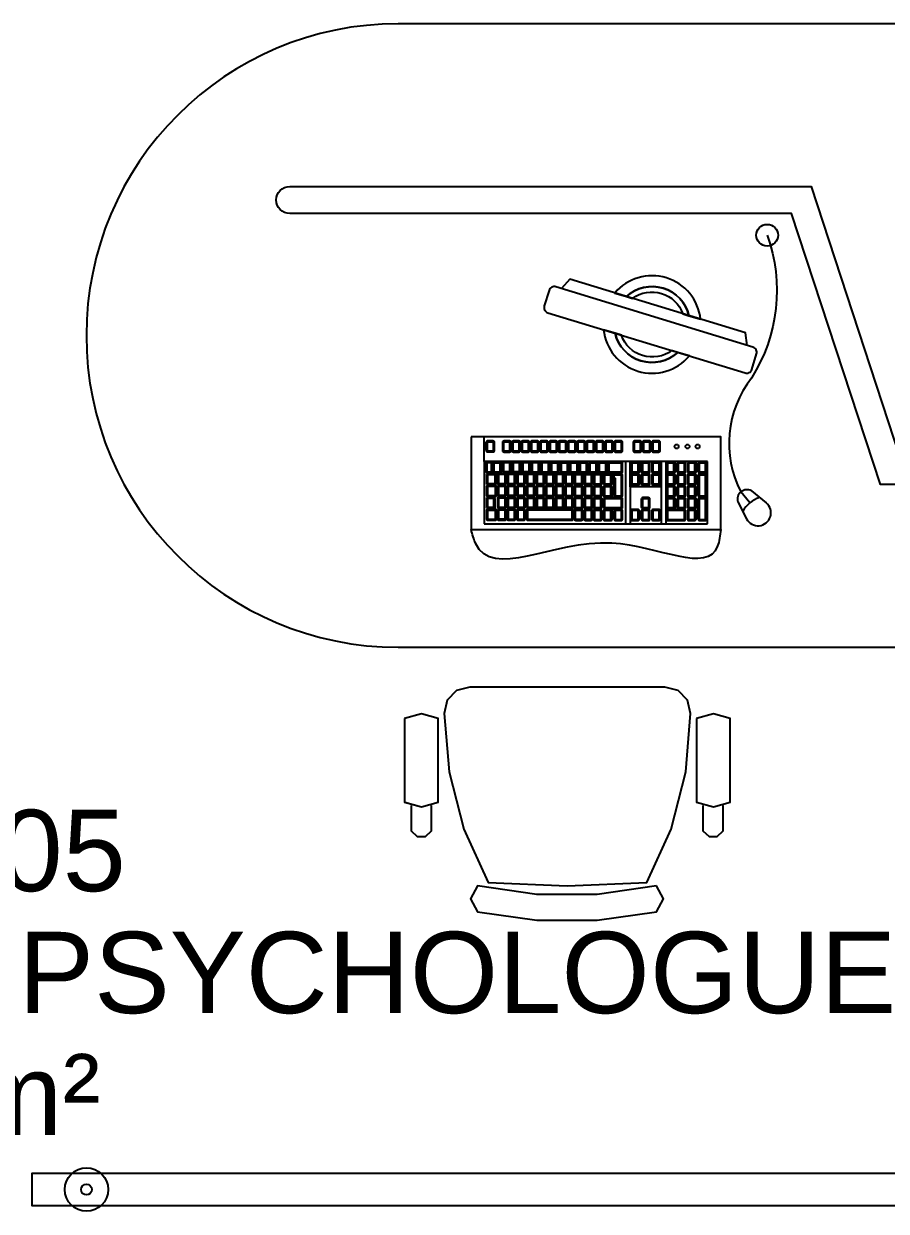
# Model space of a CAD drawing. Header units: metres. Extents: x -8 to 211, y -5 to 120.
# Drawn here: x 171.476 to 173.066, y 103.509 to 105.699 of the extents above; entities that cross this region are included whole.
import ezdxf

# ---------------------------------------------------------------- set-up
doc = ezdxf.new("R2010")
doc.units = ezdxf.units.M
doc.header["$LTSCALE"] = 0.8
doc.header["$MEASUREMENT"] = 0
doc.layers.get('0').update_dxf_attribs({"linetype": 'CONTINUOUS'})
doc.layers.add('A_EQMP', color=142, linetype='CONTINUOUS')
doc.layers.add('A_Etiqu_Local', color=7, linetype='CONTINUOUS')
doc.styles.add('Attribut', font='arial.ttf')

# ---------------------------------------------------------------- blocks, each defined once
blk = doc.blocks.new('FAU-60')
for points in [[(-16.53, -6.34), (-5.55, -4.76), (5.55, -4.76), (16.5, -6.34), (17.76, -3.96), (16.5, -1.58), (5.55, 0), (-5.55, 0), (-16.53, -1.58), (-17.79, -3.96)], [(20.34, -42.37), (22.09, -40.59), (22.66, -38.16), (21.74, -27.35), (19.02, -16.83), (14.55, -6.94), (-0.07, -6.34), (-14.72, -6.94), (-19.19, -16.83), (-21.92, -27.35), (-22.8, -38.16), (-22.23, -40.59), (-20.48, -42.37), (-18.07, -43), (17.93, -43)], [(-23.87, -37.24), (-23.87, -21.76), (-26.99, -20.9), (-30.09, -21.76), (-30.09, -37.24), (-26.99, -38.1)], [(29.94, -37.24), (29.94, -21.76), (26.82, -20.9), (23.72, -21.76), (23.72, -37.24), (26.82, -38.1)]]:
    blk.add_lwpolyline(points, close=True)
for points in [[(-25.07, -21.18), (-25.07, -16.51), (-26.19, -15.45), (-27.71, -15.42), (-28.82, -16.48), (-28.82, -21.16)], [(28.74, -21.18), (28.74, -16.51), (27.62, -15.45), (26.1, -15.42), (24.98, -16.48), (24.98, -21.16)], [(29.91, -21.76), (26.82, -20.9)]]:
    blk.add_lwpolyline(points)
blk = doc.blocks.new('Bur-double')
at = {"linetype": 'Continuous'}
for p, q in [((92.23, -135.47), (80.75, -135.47)), ((80.75, -135.47), (80.75, -176.64)), ((92.23, -176.64), (92.23, -135.47)), ((80.75, -143.16), (92.23, -143.16)), ((80.75, -144), (92.23, -144)), ((80.75, -149.75), (92.23, -149.75)), ((80.75, -150.6), (92.23, -150.6)), ((77.97, -173.3), (77.97, -173.29)), ((80.75, -176.64), (76.18, -176.64)), ((80.75, -176.64), (92.23, -176.64))]:
    blk.add_line(p, q, dxfattribs=at)
for points in [[(115, -192.5), (115, 0), (0, 0), (0, -192.5, 1)], [(30, -212.5), (30, -116.38), (80, -100), (80, -7.5, -1), (85, -7.5), (85, -103.62), (35, -120), (35, -212.5, -1)], [(63.75, -127.32), (60.88, -126.45, 0.414214), (59.63, -127.11), (48.52, -163.45, 0.414214), (49.18, -164.7), (52.05, -165.58, 0.414214), (53.3, -164.91), (64.41, -128.57, 0.414214)], [(53.85, -138.9), (54.5, -136.76, 0.659768), (49.66, -152.58), (50.31, -150.45, -0.572843)], [(53.5, -140.04), (53.85, -138.9, 0.572843), (50.31, -150.45), (50.66, -149.3, -0.507673)], [(57.09, -152.52), (56.43, -154.65, 0.659768), (61.27, -138.83), (60.62, -140.97, -0.572843)], [(57.44, -151.37), (57.09, -152.52, 0.572843), (60.62, -140.97), (60.27, -142.11, -0.507673)]]:
    blk.add_lwpolyline(points, format="xyb", close=True)
blk.add_lwpolyline([(39, -124.49, -0.230319), (65.35, -127.37, 0.292656), (86.33, -129.33)], format="xyb")
for points in [[(86.16, -127.38), (88.37, -124.67)], [(59.31, -128.15), (57.03, -128.49), (47.13, -160.85), (48.83, -162.41)], [(88.35, -127.68), (86.33, -129.33)], [(88.2, -129.89), (91.3, -128.28)]]:
    blk.add_lwpolyline(points)
for points in [[(76.18, -179.06), (93.28, -179.06), (93.28, -133.06), (76.18, -133.06)], [(80.75, -144), (85.38, -144), (85.38, -149.75), (80.75, -149.75)]]:
    blk.add_lwpolyline(points, close=True, dxfattribs=at)
for points in [[(81.12, -137.26), (82.58, -137.26, 0.414214), (82.88, -136.96), (82.88, -135.95, 0.414214), (82.58, -135.65), (81.12, -135.65, 0.414214), (80.82, -135.95), (80.82, -136.96, 0.414214)], [(83.31, -137.26), (86.96, -137.26, 0.414214), (87.25, -136.96), (87.25, -135.95, 0.414214), (86.96, -135.65), (83.31, -135.65, 0.414214), (83.01, -135.95), (83.01, -136.96, 0.414214)], [(87.69, -137.26), (91.34, -137.26, 0.414214), (91.63, -136.96), (91.63, -135.95, 0.414214), (91.34, -135.65), (87.69, -135.65, 0.414214), (87.39, -135.95), (87.39, -136.96, 0.414214)], [(81.12, -139.2), (82.58, -139.2, 0.414214), (82.88, -138.9), (82.88, -137.88, 0.414214), (82.58, -137.58), (81.12, -137.58, 0.414214), (80.82, -137.88), (80.82, -138.9, 0.414214)], [(81.12, -137.05), (82.58, -137.05, 0.414214), (82.66, -136.96), (82.66, -135.95, 0.414214), (82.58, -135.87), (81.12, -135.87, 0.414214), (81.04, -135.95), (81.04, -136.96, 0.414214)], [(81.12, -138.98), (82.58, -138.98, 0.414214), (82.66, -138.9), (82.66, -137.88, 0.414214), (82.58, -137.8), (81.12, -137.8, 0.414214), (81.04, -137.88), (81.04, -138.9, 0.414214)], [(83.31, -139.2), (84.77, -139.2, 0.414214), (85.07, -138.9), (85.07, -137.88, 0.414214), (84.77, -137.58), (83.31, -137.58, 0.414214), (83.01, -137.88), (83.01, -138.9, 0.414214)], [(83.31, -137.05), (86.96, -137.05, 0.414214), (87.04, -136.96), (87.04, -135.95, 0.414214), (86.96, -135.87), (83.31, -135.87, 0.414214), (83.23, -135.95), (83.23, -136.96, 0.414214)], [(83.31, -138.98), (84.77, -138.98, 0.414214), (84.85, -138.9), (84.85, -137.88, 0.414214), (84.77, -137.8), (83.31, -137.8, 0.414214), (83.23, -137.88), (83.23, -138.9, 0.414214)], [(85.5, -139.2), (86.96, -139.2, 0.414214), (87.25, -138.9), (87.25, -137.88, 0.414214), (86.96, -137.58), (85.5, -137.58, 0.414214), (85.2, -137.88), (85.2, -138.9, 0.414214)], [(85.5, -138.98), (86.96, -138.98, 0.414214), (87.04, -138.9), (87.04, -137.88, 0.414214), (86.96, -137.8), (85.5, -137.8, 0.414214), (85.42, -137.88), (85.42, -138.9, 0.414214)], [(87.69, -139.2), (89.15, -139.2, 0.414214), (89.44, -138.9), (89.44, -137.88, 0.414214), (89.15, -137.58), (87.69, -137.58, 0.414214), (87.39, -137.88), (87.39, -138.9, 0.414214)], [(87.69, -137.05), (91.34, -137.05, 0.414214), (91.42, -136.96), (91.42, -135.95, 0.414214), (91.34, -135.87), (87.69, -135.87, 0.414214), (87.61, -135.95), (87.61, -136.96, 0.414214)], [(87.69, -138.98), (89.15, -138.98, 0.414214), (89.23, -138.9), (89.23, -137.88, 0.414214), (89.15, -137.8), (87.69, -137.8, 0.414214), (87.61, -137.88), (87.61, -138.9, 0.414214)], [(89.88, -139.2), (91.34, -139.2, 0.414214), (91.63, -138.9), (91.63, -137.88, 0.414214), (91.34, -137.58), (89.88, -137.58, 0.414214), (89.58, -137.88), (89.58, -138.9, 0.414214)], [(89.88, -138.98), (91.34, -138.98, 0.414214), (91.42, -138.9), (91.42, -137.88, 0.414214), (91.34, -137.8), (89.88, -137.8, 0.414214), (89.8, -137.88), (89.8, -138.9, 0.414214)], [(81.12, -141.13), (82.58, -141.13, 0.414214), (82.88, -140.83), (82.88, -139.82, 0.414214), (82.58, -139.52), (81.12, -139.52, 0.414214), (80.82, -139.82), (80.82, -140.83, 0.414214)], [(81.12, -140.91), (82.58, -140.91, 0.414214), (82.66, -140.83), (82.66, -139.82, 0.414214), (82.58, -139.74), (81.12, -139.74, 0.414214), (81.04, -139.82), (81.04, -140.83, 0.414214)], [(83.31, -141.13), (84.77, -141.13, 0.414214), (85.07, -140.83), (85.07, -139.82, 0.414214), (84.77, -139.52), (83.31, -139.52, 0.414214), (83.01, -139.82), (83.01, -140.83, 0.414214)], [(83.31, -140.91), (84.77, -140.91, 0.414214), (84.85, -140.83), (84.85, -139.82, 0.414214), (84.77, -139.74), (83.31, -139.74, 0.414214), (83.23, -139.82), (83.23, -140.83, 0.414214)], [(85.5, -141.13), (86.96, -141.13, 0.414214), (87.25, -140.83), (87.25, -139.82, 0.414214), (86.96, -139.52), (85.5, -139.52, 0.414214), (85.2, -139.82), (85.2, -140.83, 0.414214)], [(85.5, -140.91), (86.96, -140.91, 0.414214), (87.04, -140.83), (87.04, -139.82, 0.414214), (86.96, -139.74), (85.5, -139.74, 0.414214), (85.42, -139.82), (85.42, -140.83, 0.414214)], [(87.69, -141.13), (89.15, -141.13, 0.414214), (89.44, -140.83), (89.44, -139.82, 0.414214), (89.15, -139.52), (87.69, -139.52, 0.414214), (87.39, -139.82), (87.39, -140.83, 0.414214)], [(87.69, -140.91), (89.15, -140.91, 0.414214), (89.23, -140.83), (89.23, -139.82, 0.414214), (89.15, -139.74), (87.69, -139.74, 0.414214), (87.61, -139.82), (87.61, -140.83, 0.414214)], [(89.88, -143.06), (91.34, -143.06, 0.414214), (91.63, -142.77), (91.63, -139.82, 0.414214), (91.34, -139.52), (89.88, -139.52, 0.414214), (89.58, -139.82), (89.58, -142.77, 0.414214)], [(89.88, -142.85), (91.34, -142.85, 0.414214), (91.42, -142.77), (91.42, -139.82, 0.414214), (91.34, -139.74), (89.88, -139.74, 0.414214), (89.8, -139.82), (89.8, -142.77, 0.414214)], [(81.12, -143.06), (82.58, -143.06, 0.414214), (82.88, -142.77), (82.88, -141.75, 0.414214), (82.58, -141.45), (81.12, -141.45, 0.414214), (80.82, -141.75), (80.82, -142.77, 0.414214)], [(81.12, -142.85), (82.58, -142.85, 0.414214), (82.66, -142.77), (82.66, -141.75, 0.414214), (82.58, -141.67), (81.12, -141.67, 0.414214), (81.04, -141.75), (81.04, -142.77, 0.414214)], [(83.31, -143.06), (84.77, -143.06, 0.414214), (85.07, -142.77), (85.07, -141.75, 0.414214), (84.77, -141.45), (83.31, -141.45, 0.414214), (83.01, -141.75), (83.01, -142.77, 0.414214)], [(83.31, -142.85), (84.77, -142.85, 0.414214), (84.85, -142.77), (84.85, -141.75, 0.414214), (84.77, -141.67), (83.31, -141.67, 0.414214), (83.23, -141.75), (83.23, -142.77, 0.414214)], [(85.5, -143.06), (86.96, -143.06, 0.414214), (87.25, -142.77), (87.25, -141.75, 0.414214), (86.96, -141.45), (85.5, -141.45, 0.414214), (85.2, -141.75), (85.2, -142.77, 0.414214)], [(85.5, -142.85), (86.96, -142.85, 0.414214), (87.04, -142.77), (87.04, -141.75, 0.414214), (86.96, -141.67), (85.5, -141.67, 0.414214), (85.42, -141.75), (85.42, -142.77, 0.414214)], [(87.69, -143.06), (89.15, -143.06, 0.414214), (89.44, -142.77), (89.44, -141.75, 0.414214), (89.15, -141.45), (87.69, -141.45, 0.414214), (87.39, -141.75), (87.39, -142.77, 0.414214)], [(87.69, -142.85), (89.15, -142.85, 0.414214), (89.23, -142.77), (89.23, -141.75, 0.414214), (89.15, -141.67), (87.69, -141.67, 0.414214), (87.61, -141.75), (87.61, -142.77, 0.414214)], [(77.24, -145.8), (78.7, -145.8, 0.414214), (78.99, -145.5), (78.99, -144.48, 0.414214), (78.7, -144.19), (77.24, -144.19, 0.414214), (76.94, -144.48), (76.94, -145.5, 0.414214)], [(77.24, -145.58), (78.7, -145.58, 0.414214), (78.78, -145.5), (78.78, -144.48, 0.414214), (78.7, -144.4), (77.24, -144.4, 0.414214), (77.16, -144.48), (77.16, -145.5, 0.414214)], [(81.12, -145.77), (82.58, -145.77, 0.414214), (82.88, -145.47), (82.88, -144.46, 0.414214), (82.58, -144.16), (81.12, -144.16, 0.414214), (80.82, -144.46), (80.82, -145.47, 0.414214)], [(81.12, -145.55), (82.58, -145.55, 0.414214), (82.66, -145.47), (82.66, -144.46, 0.414214), (82.58, -144.38), (81.12, -144.38, 0.414214), (81.04, -144.46), (81.04, -145.47, 0.414214)], [(83.31, -145.77), (84.77, -145.77, 0.414214), (85.07, -145.47), (85.07, -144.46, 0.414214), (84.77, -144.16), (83.31, -144.16, 0.414214), (83.01, -144.46), (83.01, -145.47, 0.414214)], [(83.31, -145.55), (84.77, -145.55, 0.414214), (84.85, -145.47), (84.85, -144.46, 0.414214), (84.77, -144.38), (83.31, -144.38, 0.414214), (83.23, -144.46), (83.23, -145.47, 0.414214)], [(89.88, -145.77), (91.34, -145.77, 0.414214), (91.63, -145.47), (91.63, -144.46, 0.414214), (91.34, -144.16), (89.88, -144.16, 0.414214), (89.58, -144.46), (89.58, -145.47, 0.414214)], [(89.88, -145.55), (91.34, -145.55, 0.414214), (91.42, -145.47), (91.42, -144.46, 0.414214), (91.34, -144.38), (89.88, -144.38, 0.414214), (89.8, -144.46), (89.8, -145.47, 0.414214)], [(77.24, -147.51), (78.7, -147.51, 0.414214), (78.99, -147.21), (78.99, -146.2, 0.414214), (78.7, -145.9), (77.24, -145.9, 0.414214), (76.94, -146.2), (76.94, -147.21, 0.414214)], [(77.24, -147.29), (78.7, -147.29, 0.414214), (78.78, -147.21), (78.78, -146.2, 0.414214), (78.7, -146.12), (77.24, -146.12, 0.414214), (77.16, -146.2), (77.16, -147.21, 0.414214)], [(81.12, -147.71), (82.58, -147.71, 0.414214), (82.88, -147.41), (82.88, -146.39, 0.414214), (82.58, -146.09), (81.12, -146.09, 0.414214), (80.82, -146.39), (80.82, -147.41, 0.414214)], [(81.12, -147.49), (82.58, -147.49, 0.414214), (82.66, -147.41), (82.66, -146.39, 0.414214), (82.58, -146.31), (81.12, -146.31, 0.414214), (81.04, -146.39), (81.04, -147.41, 0.414214)], [(83.31, -147.71), (84.77, -147.71, 0.414214), (85.07, -147.41), (85.07, -146.39, 0.414214), (84.77, -146.09), (83.31, -146.09, 0.414214), (83.01, -146.39), (83.01, -147.41, 0.414214)], [(83.31, -147.49), (84.77, -147.49, 0.414214), (84.85, -147.41), (84.85, -146.39, 0.414214), (84.77, -146.31), (83.31, -146.31, 0.414214), (83.23, -146.39), (83.23, -147.41, 0.414214)], [(87.69, -147.7), (89.15, -147.7, 0.414214), (89.44, -147.41), (89.44, -146.39, 0.414214), (89.15, -146.09), (87.69, -146.09, 0.414214), (87.39, -146.39), (87.39, -147.41, 0.414214)], [(87.69, -147.49), (89.15, -147.49, 0.414214), (89.23, -147.41), (89.23, -146.39, 0.414214), (89.15, -146.31), (87.69, -146.31, 0.414214), (87.61, -146.39), (87.61, -147.41, 0.414214)], [(89.88, -147.7), (91.34, -147.7, 0.414214), (91.63, -147.41), (91.63, -146.39, 0.414214), (91.34, -146.09), (89.88, -146.09, 0.414214), (89.58, -146.39), (89.58, -147.41, 0.414214)], [(89.88, -147.49), (91.34, -147.49, 0.414214), (91.42, -147.41), (91.42, -146.39, 0.414214), (91.34, -146.31), (89.88, -146.31, 0.414214), (89.8, -146.39), (89.8, -147.41, 0.414214)], [(77.24, -149.22), (78.7, -149.22, 0.414214), (78.99, -148.93), (78.99, -147.91, 0.414214), (78.7, -147.61), (77.24, -147.61, 0.414214), (76.94, -147.91), (76.94, -148.93, 0.414214)], [(77.24, -149.22), (78.7, -149.22, 0.414214), (78.99, -148.93), (78.99, -147.91, 0.414214), (78.7, -147.61), (77.24, -147.61, 0.414214), (76.94, -147.91), (76.94, -148.93, 0.414214)], [(77.24, -149.22), (78.7, -149.22, 0.414214), (78.99, -148.93), (78.99, -147.91, 0.414214), (78.7, -147.61), (77.24, -147.61, 0.414214), (76.94, -147.91), (76.94, -148.93, 0.414214)], [(77.24, -149.22), (78.7, -149.22, 0.414214), (78.99, -148.93), (78.99, -147.91, 0.414214), (78.7, -147.61), (77.24, -147.61, 0.414214), (76.94, -147.91), (76.94, -148.93, 0.414214)], [(77.24, -149.01), (78.7, -149.01, 0.414214), (78.78, -148.93), (78.78, -147.91, 0.414214), (78.7, -147.83), (77.24, -147.83, 0.414214), (77.16, -147.91), (77.16, -148.93, 0.414214)], [(77.24, -149.01), (78.7, -149.01, 0.414214), (78.78, -148.93), (78.78, -147.91, 0.414214), (78.7, -147.83), (77.24, -147.83, 0.414214), (77.16, -147.91), (77.16, -148.93, 0.414214)], [(77.24, -149.01), (78.7, -149.01, 0.414214), (78.78, -148.93), (78.78, -147.91, 0.414214), (78.7, -147.83), (77.24, -147.83, 0.414214), (77.16, -147.91), (77.16, -148.93, 0.414214)], [(77.24, -149.01), (78.7, -149.01, 0.414214), (78.78, -148.93), (78.78, -147.91, 0.414214), (78.7, -147.83), (77.24, -147.83, 0.414214), (77.16, -147.91), (77.16, -148.93, 0.414214)], [(81.12, -149.64), (82.58, -149.64, 0.414214), (82.88, -149.34), (82.88, -148.33, 0.414214), (82.58, -148.03), (81.12, -148.03, 0.414214), (80.82, -148.33), (80.82, -149.34, 0.414214)], [(81.12, -149.42), (82.58, -149.42, 0.414214), (82.66, -149.34), (82.66, -148.33, 0.414214), (82.58, -148.24), (81.12, -148.24, 0.414214), (81.04, -148.33), (81.04, -149.34, 0.414214)], [(83.31, -149.64), (84.77, -149.64, 0.414214), (85.07, -149.34), (85.07, -148.33, 0.414214), (84.77, -148.03), (83.31, -148.03, 0.414214), (83.01, -148.33), (83.01, -149.34, 0.414214)], [(83.31, -149.42), (84.77, -149.42, 0.414214), (84.85, -149.34), (84.85, -148.33, 0.414214), (84.77, -148.24), (83.31, -148.24, 0.414214), (83.23, -148.33), (83.23, -149.34, 0.414214)], [(89.88, -149.64), (91.34, -149.64, 0.414214), (91.63, -149.34), (91.63, -148.33, 0.414214), (91.34, -148.03), (89.88, -148.03, 0.414214), (89.58, -148.33), (89.58, -149.34, 0.414214)], [(89.88, -149.42), (91.34, -149.42, 0.414214), (91.42, -149.34), (91.42, -148.33, 0.414214), (91.34, -148.24), (89.88, -148.24, 0.414214), (89.8, -148.33), (89.8, -149.34, 0.414214)], [(77.24, -152.74), (78.7, -152.74, 0.414214), (78.99, -152.44), (78.99, -151.42, 0.414214), (78.7, -151.13), (77.24, -151.13, 0.414214), (76.94, -151.42), (76.94, -152.44, 0.414214)], [(77.24, -154.45), (78.7, -154.45, 0.414214), (78.99, -154.15), (78.99, -153.14, 0.414214), (78.7, -152.84), (77.24, -152.84, 0.414214), (76.94, -153.14), (76.94, -154.15, 0.414214)], [(77.24, -152.52), (78.7, -152.52, 0.414214), (78.78, -152.44), (78.78, -151.42, 0.414214), (78.7, -151.34), (77.24, -151.34, 0.414214), (77.16, -151.42), (77.16, -152.44, 0.414214)], [(77.24, -154.23), (78.7, -154.23, 0.414214), (78.78, -154.15), (78.78, -153.14, 0.414214), (78.7, -153.05), (77.24, -153.05, 0.414214), (77.16, -153.14), (77.16, -154.15, 0.414214)], [(81.12, -153.86), (82.58, -153.86, 0.414214), (82.88, -153.57), (82.88, -151.42, 0.414214), (82.58, -151.13), (81.12, -151.13, 0.414214), (80.82, -151.42), (80.82, -153.57, 0.414214)], [(81.12, -153.65), (82.58, -153.65, 0.414214), (82.66, -153.57), (82.66, -151.42, 0.414214), (82.58, -151.34), (81.12, -151.34, 0.414214), (81.04, -151.42), (81.04, -153.57, 0.414214)], [(83.31, -152.95), (84.01, -152.95), (84.01, -152.74), (86.96, -152.74, 0.414214), (87.25, -152.44), (87.25, -151.42, 0.414214), (86.96, -151.13), (83.31, -151.13, 0.414214), (83.01, -151.42), (83.01, -152.66, 0.414214)], [(83.31, -154.67), (84.77, -154.67, 0.414214), (85.07, -154.37), (85.07, -153.36, 0.414214), (84.77, -153.06), (83.31, -153.06, 0.414214), (83.01, -153.36), (83.01, -154.37, 0.414214)], [(83.31, -152.74), (83.79, -152.74), (83.79, -152.52), (86.96, -152.52, 0.414214), (87.04, -152.44), (87.04, -151.42, 0.414214), (86.96, -151.34), (83.31, -151.34, 0.414214), (83.23, -151.42), (83.23, -152.66, 0.414214)], [(83.31, -154.46), (84.77, -154.46, 0.414214), (84.85, -154.37), (84.85, -153.36, 0.414214), (84.77, -153.28), (83.31, -153.28, 0.414214), (83.23, -153.36), (83.23, -154.37, 0.414214)], [(85.5, -154.67), (86.96, -154.67, 0.414214), (87.25, -154.37), (87.25, -153.36, 0.414214), (86.96, -153.06), (85.5, -153.06, 0.414214), (85.2, -153.36), (85.2, -154.37, 0.414214)], [(85.5, -154.46), (86.96, -154.46, 0.414214), (87.04, -154.37), (87.04, -153.36, 0.414214), (86.96, -153.28), (85.5, -153.28, 0.414214), (85.42, -153.36), (85.42, -154.37, 0.414214)], [(87.69, -154.67), (89.15, -154.67, 0.414214), (89.44, -154.37), (89.44, -151.42, 0.414214), (89.15, -151.13), (87.69, -151.13, 0.414214), (87.39, -151.42), (87.39, -154.37, 0.414214)], [(87.69, -154.46), (89.15, -154.46, 0.414214), (89.23, -154.37), (89.23, -151.42, 0.414214), (89.15, -151.34), (87.69, -151.34, 0.414214), (87.61, -151.42), (87.61, -154.37, 0.414214)], [(89.88, -152.74), (91.34, -152.74, 0.414214), (91.63, -152.44), (91.63, -151.42, 0.414214), (91.34, -151.13), (89.88, -151.13, 0.414214), (89.58, -151.42), (89.58, -152.44, 0.414214)], [(89.88, -154.67), (91.34, -154.67, 0.414214), (91.63, -154.37), (91.63, -153.36, 0.414214), (91.34, -153.06), (89.88, -153.06, 0.414214), (89.58, -153.36), (89.58, -154.37, 0.414214)], [(89.88, -152.52), (91.34, -152.52, 0.414214), (91.42, -152.44), (91.42, -151.42, 0.414214), (91.34, -151.34), (89.88, -151.34, 0.414214), (89.8, -151.42), (89.8, -152.44, 0.414214)], [(89.88, -154.46), (91.34, -154.46, 0.414214), (91.42, -154.37), (91.42, -153.36, 0.414214), (91.34, -153.28), (89.88, -153.28, 0.414214), (89.8, -153.36), (89.8, -154.37, 0.414214)], [(77.24, -156.16), (78.7, -156.16, 0.414214), (78.99, -155.87), (78.99, -154.85, 0.414214), (78.7, -154.55), (77.24, -154.55, 0.414214), (76.94, -154.85), (76.94, -155.87, 0.414214)], [(77.24, -156.16), (78.7, -156.16, 0.414214), (78.99, -155.87), (78.99, -154.85, 0.414214), (78.7, -154.55), (77.24, -154.55, 0.414214), (76.94, -154.85), (76.94, -155.87, 0.414214)], [(77.24, -156.16), (78.7, -156.16, 0.414214), (78.99, -155.87), (78.99, -154.85, 0.414214), (78.7, -154.55), (77.24, -154.55, 0.414214), (76.94, -154.85), (76.94, -155.87, 0.414214)], [(77.24, -156.16), (78.7, -156.16, 0.414214), (78.99, -155.87), (78.99, -154.85, 0.414214), (78.7, -154.55), (77.24, -154.55, 0.414214), (76.94, -154.85), (76.94, -155.87, 0.414214)], [(77.24, -155.95), (78.7, -155.95, 0.414214), (78.78, -155.87), (78.78, -154.85, 0.414214), (78.7, -154.77), (77.24, -154.77, 0.414214), (77.16, -154.85), (77.16, -155.87, 0.414214)], [(77.24, -155.95), (78.7, -155.95, 0.414214), (78.78, -155.87), (78.78, -154.85, 0.414214), (78.7, -154.77), (77.24, -154.77, 0.414214), (77.16, -154.85), (77.16, -155.87, 0.414214)], [(77.24, -155.95), (78.7, -155.95, 0.414214), (78.78, -155.87), (78.78, -154.85, 0.414214), (78.7, -154.77), (77.24, -154.77, 0.414214), (77.16, -154.85), (77.16, -155.87, 0.414214)], [(77.24, -155.95), (78.7, -155.95, 0.414214), (78.78, -155.87), (78.78, -154.85, 0.414214), (78.7, -154.77), (77.24, -154.77, 0.414214), (77.16, -154.85), (77.16, -155.87, 0.414214)], [(81.12, -155.65), (82.58, -155.65, 0.414214), (82.88, -155.35), (82.88, -154.33, 0.414214), (82.58, -154.03), (81.12, -154.03, 0.414214), (80.82, -154.33), (80.82, -155.35, 0.414214)], [(81.12, -155.43), (82.58, -155.43, 0.414214), (82.66, -155.35), (82.66, -154.33, 0.414214), (82.58, -154.25), (81.12, -154.25, 0.414214), (81.04, -154.33), (81.04, -155.35, 0.414214)], [(83.29, -156.54), (84.75, -156.54, 0.414214), (85.04, -156.24), (85.04, -155.22, 0.414214), (84.75, -154.93), (83.29, -154.93, 0.414214), (82.99, -155.22), (82.99, -156.24, 0.414214)], [(83.29, -156.32), (84.75, -156.32, 0.414214), (84.83, -156.24), (84.83, -155.22, 0.414214), (84.75, -155.14), (83.29, -155.14, 0.414214), (83.21, -155.22), (83.21, -156.24, 0.414214)], [(85.48, -156.54), (86.94, -156.54, 0.414214), (87.23, -156.24), (87.23, -155.22, 0.414214), (86.94, -154.93), (85.48, -154.93, 0.414214), (85.18, -155.22), (85.18, -156.24, 0.414214)], [(85.48, -156.32), (86.94, -156.32, 0.414214), (87.02, -156.24), (87.02, -155.22, 0.414214), (86.94, -155.14), (85.48, -155.14, 0.414214), (85.4, -155.22), (85.4, -156.24, 0.414214)], [(87.67, -156.54), (89.13, -156.54, 0.414214), (89.42, -156.24), (89.42, -155.22, 0.414214), (89.13, -154.93), (87.67, -154.93, 0.414214), (87.37, -155.22), (87.37, -156.24, 0.414214)], [(87.67, -156.32), (89.13, -156.32, 0.414214), (89.21, -156.24), (89.21, -155.22, 0.414214), (89.13, -155.14), (87.67, -155.14, 0.414214), (87.59, -155.22), (87.59, -156.24, 0.414214)], [(89.86, -156.54), (91.32, -156.54, 0.414214), (91.61, -156.24), (91.61, -155.22, 0.414214), (91.32, -154.93), (89.86, -154.93, 0.414214), (89.56, -155.22), (89.56, -156.24, 0.414214)], [(89.86, -156.32), (91.32, -156.32, 0.414214), (91.4, -156.24), (91.4, -155.22, 0.414214), (91.32, -155.14), (89.86, -155.14, 0.414214), (89.78, -155.22), (89.78, -156.24, 0.414214)], [(77.24, -157.88), (78.7, -157.88, 0.414214), (78.99, -157.58), (78.99, -156.56, 0.414214), (78.7, -156.26), (77.24, -156.26, 0.414214), (76.94, -156.56), (76.94, -157.58, 0.414214)], [(77.24, -157.66), (78.7, -157.66, 0.414214), (78.78, -157.58), (78.78, -156.56, 0.414214), (78.7, -156.48), (77.24, -156.48, 0.414214), (77.16, -156.56), (77.16, -157.58, 0.414214)], [(81.11, -157.4), (82.57, -157.4, 0.414214), (82.86, -157.1), (82.86, -156.09, 0.414214), (82.57, -155.79), (81.11, -155.79, 0.414214), (80.81, -156.09), (80.81, -157.1, 0.414214)], [(81.11, -159.18), (82.57, -159.18, 0.414214), (82.86, -158.89), (82.86, -157.87, 0.414214), (82.57, -157.57), (81.11, -157.57, 0.414214), (80.81, -157.87), (80.81, -158.89, 0.414214)], [(81.11, -157.18), (82.57, -157.18, 0.414214), (82.65, -157.1), (82.65, -156.09, 0.414214), (82.57, -156.01), (81.11, -156.01, 0.414214), (81.03, -156.09), (81.03, -157.1, 0.414214)], [(83.27, -158.28), (84.72, -158.28, 0.414214), (85.02, -157.98), (85.02, -156.96, 0.414214), (84.72, -156.67), (83.27, -156.67, 0.414214), (82.97, -156.96), (82.97, -157.98, 0.414214)], [(83.27, -158.06), (84.72, -158.06, 0.414214), (84.8, -157.98), (84.8, -156.96, 0.414214), (84.72, -156.88), (83.27, -156.88, 0.414214), (83.18, -156.96), (83.18, -157.98, 0.414214)], [(85.46, -158.28), (86.91, -158.28, 0.414214), (87.21, -157.98), (87.21, -156.96, 0.414214), (86.91, -156.67), (85.46, -156.67, 0.414214), (85.16, -156.96), (85.16, -157.98, 0.414214)], [(85.46, -158.06), (86.91, -158.06, 0.414214), (86.99, -157.98), (86.99, -156.96, 0.414214), (86.91, -156.88), (85.46, -156.88, 0.414214), (85.37, -156.96), (85.37, -157.98, 0.414214)], [(87.64, -158.28), (89.1, -158.28, 0.414214), (89.4, -157.98), (89.4, -156.96, 0.414214), (89.1, -156.67), (87.64, -156.67, 0.414214), (87.35, -156.96), (87.35, -157.98, 0.414214)], [(87.64, -158.06), (89.1, -158.06, 0.414214), (89.18, -157.98), (89.18, -156.96, 0.414214), (89.1, -156.88), (87.64, -156.88, 0.414214), (87.56, -156.96), (87.56, -157.98, 0.414214)], [(89.83, -158.28), (91.29, -158.28, 0.414214), (91.59, -157.98), (91.59, -156.96, 0.414214), (91.29, -156.67), (89.83, -156.67, 0.414214), (89.54, -156.96), (89.54, -157.98, 0.414214)], [(89.83, -158.06), (91.29, -158.06, 0.414214), (91.37, -157.98), (91.37, -156.96, 0.414214), (91.29, -156.88), (89.83, -156.88, 0.414214), (89.75, -156.96), (89.75, -157.98, 0.414214)], [(77.24, -159.59), (78.7, -159.59, 0.414214), (78.99, -159.29), (78.99, -158.27, 0.414214), (78.7, -157.98), (77.24, -157.98, 0.414214), (76.94, -158.27), (76.94, -159.29, 0.414214)], [(77.24, -161.3), (78.7, -161.3, 0.414214), (78.99, -161.01), (78.99, -159.99, 0.414214), (78.7, -159.69), (77.24, -159.69, 0.414214), (76.94, -159.99), (76.94, -161.01, 0.414214)], [(77.24, -159.37), (78.7, -159.37, 0.414214), (78.78, -159.29), (78.78, -158.27, 0.414214), (78.7, -158.19), (77.24, -158.19, 0.414214), (77.16, -158.27), (77.16, -159.29, 0.414214)], [(81.1, -160.94), (82.56, -160.94, 0.414214), (82.85, -160.64), (82.85, -159.62, 0.414214), (82.56, -159.33), (81.1, -159.33, 0.414214), (80.8, -159.62), (80.8, -160.64, 0.414214)], [(81.1, -160.72), (82.56, -160.72, 0.414214), (82.64, -160.64), (82.64, -159.62, 0.414214), (82.56, -159.54), (81.1, -159.54, 0.414214), (81.02, -159.62), (81.02, -160.64, 0.414214)], [(81.11, -158.97), (82.57, -158.97, 0.414214), (82.65, -158.89), (82.65, -157.87, 0.414214), (82.57, -157.79), (81.11, -157.79, 0.414214), (81.03, -157.87), (81.03, -158.89, 0.414214)], [(83.28, -160.08), (84.73, -160.08, 0.414214), (85.03, -159.78), (85.03, -158.76, 0.414214), (84.73, -158.46), (83.28, -158.46, 0.414214), (82.98, -158.76), (82.98, -159.78, 0.414214)], [(83.28, -159.86), (84.73, -159.86, 0.414214), (84.82, -159.78), (84.82, -158.76, 0.414214), (84.73, -158.68), (83.28, -158.68, 0.414214), (83.2, -158.76), (83.2, -159.78, 0.414214)], [(85.47, -160.08), (86.92, -160.08, 0.414214), (87.22, -159.78), (87.22, -158.76, 0.414214), (86.92, -158.46), (85.47, -158.46, 0.414214), (85.17, -158.76), (85.17, -159.78, 0.414214)], [(85.47, -159.86), (86.92, -159.86, 0.414214), (87.01, -159.78), (87.01, -158.76, 0.414214), (86.92, -158.68), (85.47, -158.68, 0.414214), (85.39, -158.76), (85.39, -159.78, 0.414214)], [(87.66, -160.08), (89.11, -160.08, 0.414214), (89.41, -159.78), (89.41, -158.76, 0.414214), (89.11, -158.46), (87.66, -158.46, 0.414214), (87.36, -158.76), (87.36, -159.78, 0.414214)], [(87.66, -159.86), (89.11, -159.86, 0.414214), (89.2, -159.78), (89.2, -158.76, 0.414214), (89.11, -158.68), (87.66, -158.68, 0.414214), (87.58, -158.76), (87.58, -159.78, 0.414214)], [(89.85, -160.08), (91.3, -160.08, 0.414214), (91.6, -159.78), (91.6, -158.76, 0.414214), (91.3, -158.46), (89.85, -158.46, 0.414214), (89.55, -158.76), (89.55, -159.78, 0.414214)], [(89.85, -159.86), (91.3, -159.86, 0.414214), (91.38, -159.78), (91.38, -158.76, 0.414214), (91.3, -158.68), (89.85, -158.68, 0.414214), (89.77, -158.76), (89.77, -159.78, 0.414214)], [(77.24, -163.02), (78.7, -163.02, 0.414214), (78.99, -162.72), (78.99, -161.7, 0.414214), (78.7, -161.4), (77.24, -161.4, 0.414214), (76.94, -161.7), (76.94, -162.72, 0.414214)], [(77.24, -161.09), (78.7, -161.09, 0.414214), (78.78, -161.01), (78.78, -159.99, 0.414214), (78.7, -159.91), (77.24, -159.91, 0.414214), (77.16, -159.99), (77.16, -161.01, 0.414214)], [(77.24, -162.8), (78.7, -162.8, 0.414214), (78.78, -162.72), (78.78, -161.7, 0.414214), (78.7, -161.62), (77.24, -161.62, 0.414214), (77.16, -161.7), (77.16, -162.72, 0.414214)], [(81.09, -162.69), (82.55, -162.69, 0.414214), (82.84, -162.4), (82.84, -161.38, 0.414214), (82.55, -161.08), (81.09, -161.08, 0.414214), (80.79, -161.38), (80.79, -162.4, 0.414214)], [(81.09, -162.48), (82.55, -162.48, 0.414214), (82.63, -162.4), (82.63, -161.38, 0.414214), (82.55, -161.3), (81.09, -161.3, 0.414214), (81.01, -161.38), (81.01, -162.4, 0.414214)], [(83.24, -163.57), (84.7, -163.57, 0.414214), (85, -163.27), (85, -162.26, 0.414214), (84.7, -161.96), (83.24, -161.96, 0.414214), (82.95, -162.26), (82.95, -163.27, 0.414214)], [(83.27, -161.84), (84.72, -161.84, 0.414214), (85.02, -161.54), (85.02, -160.52, 0.414214), (84.72, -160.22), (83.27, -160.22, 0.414214), (82.97, -160.52), (82.97, -161.54, 0.414214)], [(83.27, -161.62), (84.72, -161.62, 0.414214), (84.8, -161.54), (84.8, -160.52, 0.414214), (84.72, -160.44), (83.27, -160.44, 0.414214), (83.18, -160.52), (83.18, -161.54, 0.414214)], [(85.43, -163.57), (86.89, -163.57, 0.414214), (87.19, -163.27), (87.19, -162.26, 0.414214), (86.89, -161.96), (85.43, -161.96, 0.414214), (85.14, -162.26), (85.14, -163.27, 0.414214)], [(85.46, -161.84), (86.91, -161.84, 0.414214), (87.21, -161.54), (87.21, -160.52, 0.414214), (86.91, -160.22), (85.46, -160.22, 0.414214), (85.16, -160.52), (85.16, -161.54, 0.414214)], [(85.46, -161.62), (86.91, -161.62, 0.414214), (86.99, -161.54), (86.99, -160.52, 0.414214), (86.91, -160.44), (85.46, -160.44, 0.414214), (85.37, -160.52), (85.37, -161.54, 0.414214)], [(87.62, -163.57), (89.08, -163.57, 0.414214), (89.38, -163.27), (89.38, -162.26, 0.414214), (89.08, -161.96), (87.62, -161.96, 0.414214), (87.33, -162.26), (87.33, -163.27, 0.414214)], [(87.64, -161.84), (89.1, -161.84, 0.414214), (89.4, -161.54), (89.4, -160.52, 0.414214), (89.1, -160.22), (87.64, -160.22, 0.414214), (87.35, -160.52), (87.35, -161.54, 0.414214)], [(87.64, -161.62), (89.1, -161.62, 0.414214), (89.18, -161.54), (89.18, -160.52, 0.414214), (89.1, -160.44), (87.64, -160.44, 0.414214), (87.56, -160.52), (87.56, -161.54, 0.414214)], [(89.81, -168.9), (91.27, -168.9, 0.414214), (91.57, -168.61), (91.57, -160.52, 0.414214), (91.27, -160.22), (89.81, -160.22, 0.414214), (89.52, -160.52), (89.52, -168.61, 0.414214)], [(89.81, -168.69), (91.27, -168.69, 0.414214), (91.35, -168.61), (91.35, -160.52, 0.414214), (91.27, -160.44), (89.81, -160.44, 0.414214), (89.73, -160.52), (89.73, -168.61, 0.414214)], [(77.24, -164.73), (78.7, -164.73, 0.414214), (78.99, -164.43), (78.99, -163.41, 0.414214), (78.7, -163.12), (77.24, -163.12, 0.414214), (76.94, -163.41), (76.94, -164.43, 0.414214)], [(77.24, -164.51), (78.7, -164.51, 0.414214), (78.78, -164.43), (78.78, -163.41, 0.414214), (78.7, -163.33), (77.24, -163.33, 0.414214), (77.16, -163.41), (77.16, -164.43, 0.414214)], [(81.09, -164.48), (82.55, -164.48, 0.414214), (82.84, -164.18), (82.84, -163.16, 0.414214), (82.55, -162.86), (81.09, -162.86, 0.414214), (80.79, -163.16), (80.79, -164.18, 0.414214)], [(81.09, -164.26), (82.55, -164.26, 0.414214), (82.63, -164.18), (82.63, -163.16, 0.414214), (82.55, -163.08), (81.09, -163.08, 0.414214), (81.01, -163.16), (81.01, -164.18, 0.414214)], [(83.25, -165.37), (84.71, -165.37, 0.414214), (85.01, -165.07), (85.01, -164.05, 0.414214), (84.71, -163.76), (83.25, -163.76, 0.414214), (82.96, -164.05), (82.96, -165.07, 0.414214)], [(83.24, -163.35), (84.7, -163.35, 0.414214), (84.78, -163.27), (84.78, -162.26, 0.414214), (84.7, -162.17), (83.24, -162.17, 0.414214), (83.16, -162.26), (83.16, -163.27, 0.414214)], [(83.25, -165.15), (84.71, -165.15, 0.414214), (84.79, -165.07), (84.79, -164.05, 0.414214), (84.71, -163.97), (83.25, -163.97, 0.414214), (83.17, -164.05), (83.17, -165.07, 0.414214)], [(85.44, -165.37), (86.9, -165.37, 0.414214), (87.2, -165.07), (87.2, -164.05, 0.414214), (86.9, -163.76), (85.44, -163.76, 0.414214), (85.15, -164.05), (85.15, -165.07, 0.414214)], [(85.43, -163.35), (86.89, -163.35, 0.414214), (86.97, -163.27), (86.97, -162.26, 0.414214), (86.89, -162.17), (85.43, -162.17, 0.414214), (85.35, -162.26), (85.35, -163.27, 0.414214)], [(85.44, -165.15), (86.9, -165.15, 0.414214), (86.98, -165.07), (86.98, -164.05, 0.414214), (86.9, -163.97), (85.44, -163.97, 0.414214), (85.36, -164.05), (85.36, -165.07, 0.414214)], [(87.63, -165.37), (89.09, -165.37, 0.414214), (89.39, -165.07), (89.39, -164.05, 0.414214), (89.09, -163.76), (87.63, -163.76, 0.414214), (87.34, -164.05), (87.34, -165.07, 0.414214)], [(87.62, -163.35), (89.08, -163.35, 0.414214), (89.16, -163.27), (89.16, -162.26, 0.414214), (89.08, -162.17), (87.62, -162.17, 0.414214), (87.54, -162.26), (87.54, -163.27, 0.414214)], [(87.63, -165.15), (89.09, -165.15, 0.414214), (89.17, -165.07), (89.17, -164.05, 0.414214), (89.09, -163.97), (87.63, -163.97, 0.414214), (87.55, -164.05), (87.55, -165.07, 0.414214)], [(77.24, -166.44), (78.7, -166.44, 0.414214), (78.99, -166.15), (78.99, -165.13, 0.414214), (78.7, -164.83), (77.24, -164.83, 0.414214), (76.94, -165.13), (76.94, -166.15, 0.414214)], [(77.24, -166.23), (78.7, -166.23, 0.414214), (78.78, -166.15), (78.78, -165.13, 0.414214), (78.7, -165.05), (77.24, -165.05, 0.414214), (77.16, -165.13), (77.16, -166.15, 0.414214)], [(81.08, -166.23), (82.53, -166.23, 0.414214), (82.83, -165.93), (82.83, -164.92, 0.414214), (82.53, -164.62), (81.08, -164.62, 0.414214), (80.78, -164.92), (80.78, -165.93, 0.414214)], [(81.08, -168.01), (82.53, -168.01, 0.414214), (82.83, -167.72), (82.83, -166.7, 0.414214), (82.53, -166.4), (81.08, -166.4, 0.414214), (80.78, -166.7), (80.78, -167.72, 0.414214)], [(81.08, -166.01), (82.53, -166.01, 0.414214), (82.62, -165.93), (82.62, -164.92, 0.414214), (82.53, -164.83), (81.08, -164.83, 0.414214), (81, -164.92), (81, -165.93, 0.414214)], [(83.24, -167.13), (84.7, -167.13, 0.414214), (85, -166.83), (85, -165.81, 0.414214), (84.7, -165.52), (83.24, -165.52, 0.414214), (82.95, -165.81), (82.95, -166.83, 0.414214)], [(83.24, -166.91), (84.7, -166.91, 0.414214), (84.78, -166.83), (84.78, -165.81, 0.414214), (84.7, -165.73), (83.24, -165.73, 0.414214), (83.16, -165.81), (83.16, -166.83, 0.414214)], [(85.43, -167.13), (86.89, -167.13, 0.414214), (87.19, -166.83), (87.19, -165.81, 0.414214), (86.89, -165.52), (85.43, -165.52, 0.414214), (85.14, -165.81), (85.14, -166.83, 0.414214)], [(85.43, -166.91), (86.89, -166.91, 0.414214), (86.97, -166.83), (86.97, -165.81, 0.414214), (86.89, -165.73), (85.43, -165.73, 0.414214), (85.35, -165.81), (85.35, -166.83, 0.414214)], [(87.62, -167.13), (89.08, -167.13, 0.414214), (89.38, -166.83), (89.38, -165.81, 0.414214), (89.08, -165.52), (87.62, -165.52, 0.414214), (87.33, -165.81), (87.33, -166.83, 0.414214)], [(87.62, -166.91), (89.08, -166.91, 0.414214), (89.16, -166.83), (89.16, -165.81, 0.414214), (89.08, -165.73), (87.62, -165.73, 0.414214), (87.54, -165.81), (87.54, -166.83, 0.414214)], [(77.24, -168.16), (78.7, -168.16, 0.414214), (78.99, -167.86), (78.99, -166.84, 0.414214), (78.7, -166.54), (77.24, -166.54, 0.414214), (76.94, -166.84), (76.94, -167.86, 0.414214)], [(77.24, -169.87), (78.7, -169.87, 0.414214), (78.99, -169.57), (78.99, -168.55, 0.414214), (78.7, -168.26), (77.24, -168.26, 0.414214), (76.94, -168.55), (76.94, -169.57, 0.414214)], [(77.24, -167.94), (78.7, -167.94, 0.414214), (78.78, -167.86), (78.78, -166.84, 0.414214), (78.7, -166.76), (77.24, -166.76, 0.414214), (77.16, -166.84), (77.16, -167.86, 0.414214)], [(77.24, -169.65), (78.7, -169.65, 0.414214), (78.78, -169.57), (78.78, -168.55, 0.414214), (78.7, -168.47), (77.24, -168.47, 0.414214), (77.16, -168.55), (77.16, -169.57, 0.414214)], [(81.07, -169.77), (82.52, -169.77, 0.414214), (82.82, -169.47), (82.82, -168.45, 0.414214), (82.52, -168.16), (81.07, -168.16, 0.414214), (80.77, -168.45), (80.77, -169.47, 0.414214)], [(81.07, -169.55), (82.52, -169.55, 0.414214), (82.6, -169.47), (82.6, -168.45, 0.414214), (82.52, -168.37), (81.07, -168.37, 0.414214), (80.98, -168.45), (80.98, -169.47, 0.414214)], [(81.08, -167.8), (82.53, -167.8, 0.414214), (82.62, -167.72), (82.62, -166.7, 0.414214), (82.53, -166.62), (81.08, -166.62, 0.414214), (81, -166.7), (81, -167.72, 0.414214)], [(83.24, -168.9), (84.7, -168.9, 0.414214), (85, -168.61), (85, -167.59, 0.414214), (84.7, -167.29), (83.24, -167.29, 0.414214), (82.95, -167.59), (82.95, -168.61, 0.414214)], [(83.24, -168.69), (84.7, -168.69, 0.414214), (84.78, -168.61), (84.78, -167.59, 0.414214), (84.7, -167.51), (83.24, -167.51, 0.414214), (83.16, -167.59), (83.16, -168.61, 0.414214)], [(85.43, -168.9), (86.89, -168.9, 0.414214), (87.19, -168.61), (87.19, -167.59, 0.414214), (86.89, -167.29), (85.43, -167.29, 0.414214), (85.14, -167.59), (85.14, -168.61, 0.414214)], [(85.43, -168.69), (86.89, -168.69, 0.414214), (86.97, -168.61), (86.97, -167.59, 0.414214), (86.89, -167.51), (85.43, -167.51, 0.414214), (85.35, -167.59), (85.35, -168.61, 0.414214)], [(87.62, -168.9), (89.08, -168.9, 0.414214), (89.38, -168.61), (89.38, -167.59, 0.414214), (89.08, -167.29), (87.62, -167.29, 0.414214), (87.33, -167.59), (87.33, -168.61, 0.414214)], [(87.62, -168.69), (89.08, -168.69, 0.414214), (89.16, -168.61), (89.16, -167.59, 0.414214), (89.08, -167.51), (87.62, -167.51, 0.414214), (87.54, -167.59), (87.54, -168.61, 0.414214)], [(77.24, -171.58), (78.7, -171.58, 0.414214), (78.99, -171.28), (78.99, -170.27, 0.414214), (78.7, -169.97), (77.24, -169.97, 0.414214), (76.94, -170.27), (76.94, -171.28, 0.414214)], [(77.24, -171.37), (78.7, -171.37, 0.414214), (78.78, -171.28), (78.78, -170.27, 0.414214), (78.7, -170.19), (77.24, -170.19, 0.414214), (77.16, -170.27), (77.16, -171.28, 0.414214)], [(81.07, -171.55), (82.52, -171.55, 0.414214), (82.82, -171.25), (82.82, -170.24, 0.414214), (82.52, -169.94), (81.07, -169.94, 0.414214), (80.77, -170.24), (80.77, -171.25, 0.414214)], [(81.07, -171.33), (82.52, -171.33, 0.414214), (82.6, -171.25), (82.6, -170.24, 0.414214), (82.52, -170.15), (81.07, -170.15, 0.414214), (80.98, -170.24), (80.98, -171.25, 0.414214)], [(83.23, -170.66), (84.69, -170.66, 0.414214), (84.99, -170.37), (84.99, -169.35, 0.414214), (84.69, -169.05), (83.23, -169.05, 0.414214), (82.94, -169.35), (82.94, -170.37, 0.414214)], [(83.23, -170.45), (84.69, -170.45, 0.414214), (84.77, -170.37), (84.77, -169.35, 0.414214), (84.69, -169.27), (83.23, -169.27, 0.414214), (83.15, -169.35), (83.15, -170.37, 0.414214)], [(85.42, -170.66), (86.88, -170.66, 0.414214), (87.18, -170.37), (87.18, -169.35, 0.414214), (86.88, -169.05), (85.42, -169.05, 0.414214), (85.12, -169.35), (85.12, -170.37, 0.414214)], [(85.42, -170.45), (86.88, -170.45, 0.414214), (86.96, -170.37), (86.96, -169.35, 0.414214), (86.88, -169.27), (85.42, -169.27, 0.414214), (85.34, -169.35), (85.34, -170.37, 0.414214)], [(87.61, -170.66), (89.07, -170.66, 0.414214), (89.37, -170.37), (89.37, -169.35, 0.414214), (89.07, -169.05), (87.61, -169.05, 0.414214), (87.31, -169.35), (87.31, -170.37, 0.414214)], [(87.61, -170.45), (89.07, -170.45, 0.414214), (89.15, -170.37), (89.15, -169.35, 0.414214), (89.07, -169.27), (87.61, -169.27, 0.414214), (87.53, -169.35), (87.53, -170.37, 0.414214)], [(89.8, -170.66), (91.26, -170.66, 0.414214), (91.56, -170.37), (91.56, -169.35, 0.414214), (91.26, -169.05), (89.8, -169.05, 0.414214), (89.5, -169.35), (89.5, -170.37, 0.414214)], [(89.8, -170.45), (91.26, -170.45, 0.414214), (91.34, -170.37), (91.34, -169.35, 0.414214), (91.26, -169.27), (89.8, -169.27, 0.414214), (89.72, -169.35), (89.72, -170.37, 0.414214)], [(77.24, -173.29), (78.7, -173.29, 0.414214), (78.99, -173), (78.99, -171.98, 0.414214), (78.7, -171.68), (77.24, -171.68, 0.414214), (76.94, -171.98), (76.94, -173, 0.414214)], [(77.24, -173.08), (78.7, -173.08, 0.414214), (78.78, -173), (78.78, -171.98, 0.414214), (78.7, -171.9), (77.24, -171.9, 0.414214), (77.16, -171.98), (77.16, -173, 0.414214)], [(81.05, -173.3), (82.51, -173.3, 0.414214), (82.81, -173.01), (82.81, -171.99, 0.414214), (82.51, -171.69), (81.05, -171.69, 0.414214), (80.76, -171.99), (80.76, -173.01, 0.414214)], [(81.05, -173.09), (82.51, -173.09, 0.414214), (82.59, -173.01), (82.59, -171.99, 0.414214), (82.51, -171.91), (81.05, -171.91, 0.414214), (80.97, -171.99), (80.97, -173.01, 0.414214)], [(83.22, -174.2), (84.68, -174.2, 0.414214), (84.98, -173.9), (84.98, -172.89, 0.414214), (84.68, -172.59), (83.22, -172.59, 0.414214), (82.92, -172.89), (82.92, -173.9, 0.414214)], [(83.23, -172.44), (84.69, -172.44, 0.414214), (84.99, -172.14), (84.99, -171.13, 0.414214), (84.69, -170.83), (83.23, -170.83, 0.414214), (82.94, -171.13), (82.94, -172.14, 0.414214)], [(83.22, -173.99), (84.68, -173.99, 0.414214), (84.76, -173.9), (84.76, -172.89, 0.414214), (84.68, -172.81), (83.22, -172.81, 0.414214), (83.14, -172.89), (83.14, -173.9, 0.414214)], [(83.23, -172.23), (84.69, -172.23, 0.414214), (84.77, -172.14), (84.77, -171.13, 0.414214), (84.69, -171.05), (83.23, -171.05, 0.414214), (83.15, -171.13), (83.15, -172.14, 0.414214)], [(85.41, -174.2), (86.87, -174.2, 0.414214), (87.17, -173.9), (87.17, -172.89, 0.414214), (86.87, -172.59), (85.41, -172.59, 0.414214), (85.11, -172.89), (85.11, -173.9, 0.414214)], [(85.42, -172.44), (86.88, -172.44, 0.414214), (87.18, -172.14), (87.18, -171.13, 0.414214), (86.88, -170.83), (85.42, -170.83, 0.414214), (85.13, -171.13), (85.13, -172.14, 0.414214)], [(85.41, -173.99), (86.87, -173.99, 0.414214), (86.95, -173.9), (86.95, -172.89, 0.414214), (86.87, -172.81), (85.41, -172.81, 0.414214), (85.33, -172.89), (85.33, -173.9, 0.414214)], [(85.42, -172.23), (86.88, -172.23, 0.414214), (86.96, -172.14), (86.96, -171.13, 0.414214), (86.88, -171.05), (85.42, -171.05, 0.414214), (85.34, -171.13), (85.34, -172.14, 0.414214)], [(87.6, -174.2), (89.06, -174.2, 0.414214), (89.36, -173.9), (89.36, -172.89, 0.414214), (89.06, -172.59), (87.6, -172.59, 0.414214), (87.3, -172.89), (87.3, -173.9, 0.414214)], [(87.61, -172.44), (89.07, -172.44, 0.414214), (89.37, -172.14), (89.37, -171.13, 0.414214), (89.07, -170.83), (87.61, -170.83, 0.414214), (87.32, -171.13), (87.32, -172.14, 0.414214)], [(87.6, -173.99), (89.06, -173.99, 0.414214), (89.14, -173.9), (89.14, -172.89, 0.414214), (89.06, -172.81), (87.6, -172.81, 0.414214), (87.52, -172.89), (87.52, -173.9, 0.414214)], [(87.61, -172.23), (89.07, -172.23, 0.414214), (89.15, -172.14), (89.15, -171.13, 0.414214), (89.07, -171.05), (87.61, -171.05, 0.414214), (87.53, -171.13), (87.53, -172.14, 0.414214)], [(89.79, -174.2), (91.25, -174.2, 0.414214), (91.55, -173.9), (91.55, -172.89, 0.414214), (91.25, -172.59), (89.79, -172.59, 0.414214), (89.49, -172.89), (89.49, -173.9, 0.414214)], [(89.8, -172.44), (91.26, -172.44, 0.414214), (91.56, -172.14), (91.56, -171.13, 0.414214), (91.26, -170.83), (89.8, -170.83, 0.414214), (89.5, -171.13), (89.5, -172.14, 0.414214)], [(89.79, -173.99), (91.25, -173.99, 0.414214), (91.33, -173.9), (91.33, -172.89, 0.414214), (91.25, -172.81), (89.79, -172.81, 0.414214), (89.71, -172.89), (89.71, -173.9, 0.414214)], [(89.8, -172.23), (91.26, -172.23, 0.414214), (91.34, -172.14), (91.34, -171.13, 0.414214), (91.26, -171.05), (89.8, -171.05, 0.414214), (89.72, -171.13), (89.72, -172.14, 0.414214)], [(77.23, -176.34), (78.68, -176.34, 0.414214), (78.98, -176.05), (78.98, -175.03, 0.414214), (78.68, -174.73), (77.23, -174.73, 0.414214), (76.93, -175.03), (76.93, -176.05, 0.414214)], [(77.23, -176.13), (78.68, -176.13, 0.414214), (78.77, -176.05), (78.77, -175.03, 0.414214), (78.68, -174.95), (77.23, -174.95, 0.414214), (77.15, -175.03), (77.15, -176.05, 0.414214)], [(81.09, -175.09), (82.55, -175.09, 0.414214), (82.84, -174.79), (82.84, -173.77, 0.414214), (82.55, -173.48), (81.09, -173.48, 0.414214), (80.79, -173.77), (80.79, -174.79, 0.414214)], [(81.04, -176.33), (82.57, -176.33, 0.414214), (82.8, -176.11), (82.8, -175.35, 0.414214), (82.57, -175.13), (81.04, -175.13, 0.414214), (80.82, -175.35), (80.82, -176.11, 0.414214)], [(81.09, -174.87), (82.55, -174.87, 0.414214), (82.63, -174.79), (82.63, -173.77, 0.414214), (82.55, -173.69), (81.09, -173.69, 0.414214), (81.01, -173.77), (81.01, -174.79, 0.414214)], [(83.25, -176.25), (84.71, -176.25, 0.414214), (85.01, -175.95), (85.01, -174.7, 0.414214), (84.71, -174.4), (83.25, -174.4, 0.414214), (82.96, -174.7), (82.96, -175.95, 0.414214)], [(83.25, -176.04), (84.71, -176.04, 0.414214), (84.79, -175.95), (84.79, -174.7, 0.414214), (84.71, -174.62), (83.25, -174.62, 0.414214), (83.17, -174.7), (83.17, -175.95, 0.414214)], [(85.44, -176.25), (86.9, -176.25, 0.414214), (87.2, -175.95), (87.2, -174.68, 0.414214), (86.9, -174.38), (85.44, -174.38, 0.414214), (85.15, -174.68), (85.15, -175.95, 0.414214)], [(85.44, -176.04), (86.9, -176.04, 0.414214), (86.98, -175.95), (86.98, -174.68, 0.414214), (86.9, -174.6), (85.44, -174.6, 0.414214), (85.36, -174.68), (85.36, -175.95, 0.414214)], [(87.63, -176.25), (89.09, -176.25, 0.414214), (89.39, -175.95), (89.39, -174.94, 0.414214), (89.09, -174.64), (87.63, -174.64, 0.414214), (87.34, -174.94), (87.34, -175.95, 0.414214)], [(87.63, -176.04), (89.09, -176.04, 0.414214), (89.17, -175.95), (89.17, -174.94, 0.414214), (89.09, -174.86), (87.63, -174.86, 0.414214), (87.55, -174.94), (87.55, -175.95, 0.414214)], [(89.82, -176.25), (91.28, -176.25, 0.414214), (91.58, -175.95), (91.58, -174.66, 0.414214), (91.28, -174.36), (89.82, -174.36, 0.414214), (89.53, -174.66), (89.53, -175.95, 0.414214)], [(89.82, -176.04), (91.28, -176.04, 0.414214), (91.36, -175.95), (91.36, -174.66, 0.414214), (91.28, -174.58), (89.82, -174.58, 0.414214), (89.74, -174.66), (89.74, -175.95, 0.414214)], [(81.04, -176.17), (82.57, -176.17, 0.414214), (82.64, -176.11), (82.64, -175.35, 0.414214), (82.57, -175.29), (81.04, -175.29, 0.414214), (80.98, -175.35), (80.98, -176.11, 0.414214)]]:
    blk.add_lwpolyline(points, format="xyb", close=True, dxfattribs=at)
blk.add_circle((39, -124.49), 2)
for centre in [(77.97, -137.31), (77.97, -139.17), (77.97, -141.18)]:
    blk.add_circle(centre, 0.374, dxfattribs=at)
for centre, radius, start, end in [((90.21, -126.17), 2.37, 297.4057, 140.7545), ((92.59, -124.21), 5.48, 197.931, 240.9611), ((87.68, -128.23), 1.74, 150.8622, 287.298)]:
    blk.add_arc(centre, radius, start, end)
blk.add_open_spline([(93.28, -133.06), (94.38, -133.19), (102.45, -134.12), (89.37, -155.9), (103.53, -176.28), (94.17, -178.82), (93.28, -179.06)], degree=3, knots=[0, 0, 0, 0, 34.904169, 255.823652, 539.481595, 569.452525, 569.452525, 569.452525, 569.452525])
at = {"rotation": 270}
blk.add_blockref('FAU-60', (165.34, -161.4), dxfattribs=at)
blk = doc.blocks.new('A_Etiqu_Local')
at = {"style": 'Attribut', "flags": 1}
for tag, p in [('CODE_HOPITAL', (-0.4463, 1.632)), ('CODE_SITE', (-0.4463, 1.407)), ('CODE_BATIMENT', (-0.4463, 1.182)), ('CODE_SECTEUR', (-0.4463, 0.957)), ('CODE_ETAGE', (-0.4463, 0.732)), ('NOM_NORMALISE', (-0.4463, -0.843)), ('SECTEUR_ACTIVITE', (-0.4463, -1.068)), ('SOUS_SECTEUR_ACTIVITE', (-0.4463, -1.293)), ('VOLUME', (-0.4463, -1.518)), ('SERVICE', (-0.4463, -1.743)), ('CODE_UG', (-0.4463, -1.968)), ('CODE_UA', (-0.4463, -2.193)), ('CODE_POLE', (-0.4463, -2.418)), ('OCCUPANT_EXTERNE', (-0.4463, -2.643)), ('DISPONIBILITE', (-0.4463, -2.868)), ('ACCES_HANDICAPES', (-0.4463, -3.093)), ('NATURE_SOL', (-0.4463, -3.318)), ('RISQUE_LABORATOIRE', (-0.4463, -3.543)), ('AMIANTE', (-0.4463, -3.768))]:
    blk.add_attdef(tag, p, '', height=0.15, dxfattribs=at)
at = {"layer": 'A_Etiqu_Local', "style": 'Attribut'}
for tag, p in [('CODE_PIECE', (-0.4463, 0.282)), ('NOM_USAGE', (-0.4463, 0.057)), ('SURFACE', (-0.4463, -0.168))]:
    blk.add_attdef(tag, p, '', height=0.15, dxfattribs=at)

msp = doc.modelspace()

# ---------------------------------------------------------------- linework, layer by layer
at = {"layer": 'A_EQMP', "color": 8, "linetype": 'Continuous'}
msp.add_lwpolyline([(173.9912, 103.5795), (173.9912, 103.5195), (171.4912, 103.5195), (171.4912, 103.5795)], close=True, dxfattribs=at)
for radius in [0.04, 0.01]:
    msp.add_circle((171.5912, 103.5495), radius, dxfattribs=at)

# ---------------------------------------------------------------- block references
at = {"layer": 'A_EQMP', "color": 8, "linetype": 'Continuous', "xscale": 0.009999999999990905, "yscale": 0.009999999999990905, "zscale": 0.009999999999990905, "rotation": 270}
msp.add_blockref('Bur-double', (174.091, 105.6995), dxfattribs=at)
at = {"layer": 'A_Etiqu_Local', "color": 8}
ref = msp.add_blockref('A_Etiqu_Local', (171.2946, 103.8179), dxfattribs=at)
ref.add_attrib('CODE_PIECE', '171_105', (170.8482, 104.0998), dxfattribs={"height": 0.15, "style": 'Attribut'})
ref.add_attrib('NOM_USAGE', 'PÔLE PSYCHOLOGUES', (170.8482, 103.8748), dxfattribs={"height": 0.15, "style": 'Attribut'})
ref.add_attrib('SURFACE', '60.09m²', (170.8482, 103.6498), dxfattribs={"height": 0.15, "style": 'Attribut'})

doc.saveas('drawing.dxf')
